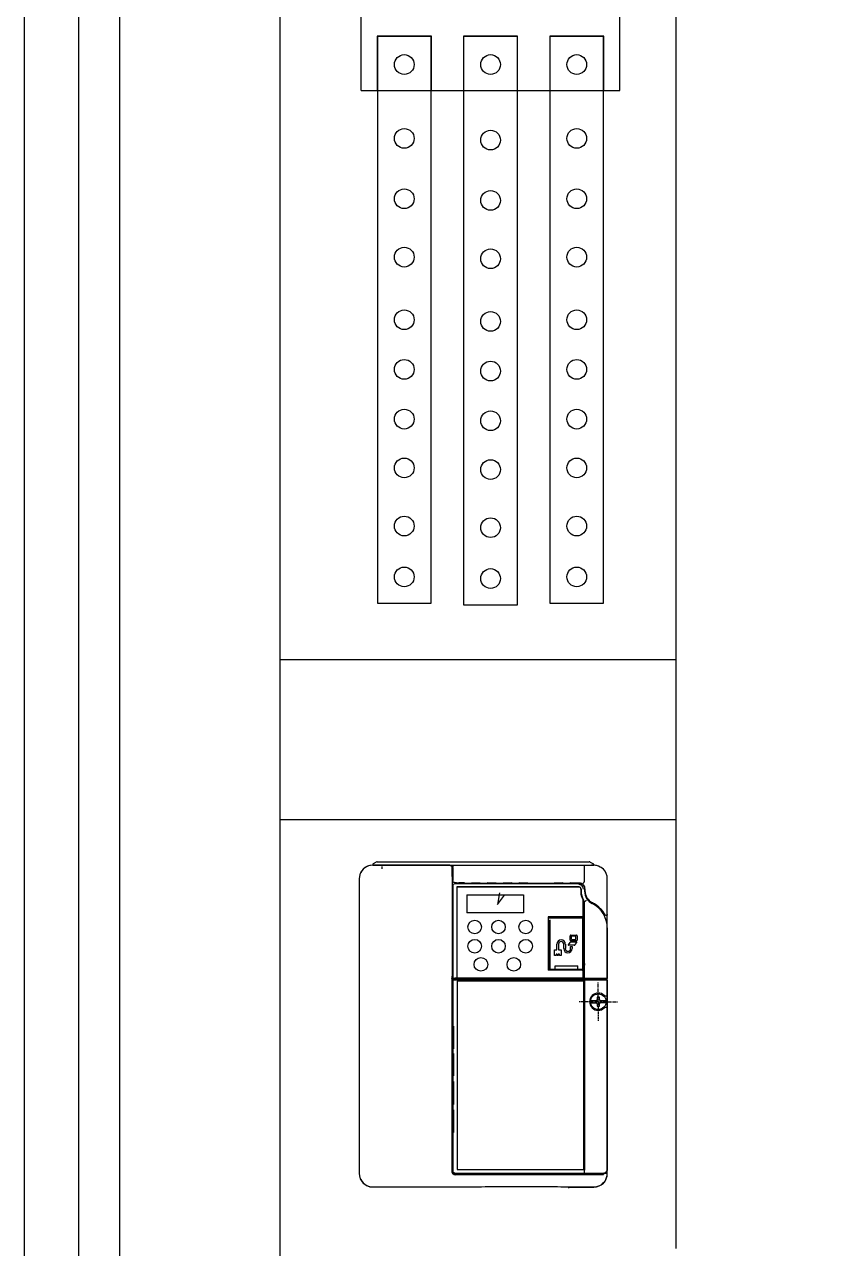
# Model space of a CAD drawing. Header units: inches. Extents: x 187 to 137830, y 99 to 66837.
# Drawn here: x 3399.8 to 3722.4, y 27365.4 to 27862.3 of the extents above; entities that cross this region are included whole.
import ezdxf

# ---------------------------------------------------------------- set-up
doc = ezdxf.new("R2010")
doc.units = ezdxf.units.IN
doc.header["$MEASUREMENT"] = 0
doc.linetypes.add('CENTER', pattern=[2, 1.25, -0.25, 0.25, -0.25])
for name, color, linetype in [('ALL_NOTE', 7, 'Continuous'), ('DEFAULT_1', 7, 'CENTER'), ('Thietbi', 10, 'Continuous')]:
    doc.layers.add(name, color=color, linetype=linetype)
doc.layers.add('NETCHINH', color=7, linetype='Continuous', lineweight=30)

msp = doc.modelspace()

# ---------------------------------------------------------------- linework, layer by layer
for p, q in [((3536.39, 27835.56), (3536.39, 28000.56)), ((3641.39, 27835.56), (3641.39, 28000.56)), ((3536.39, 27835.56), (3641.39, 27835.56))]:
    msp.add_line(p, q)
at = {"color": 7, "linetype": 'Continuous'}
for p, q in [((3541.08, 27521.29), (3541.08, 27520.99)), ((3542, 27521.03), (3541.08, 27521.03)), ((3541.08, 27520.99), (3561.28, 27520.99)), ((3561.28, 27520.97), (3541.1, 27520.97)), ((3542.46, 27522.25), (3541.22, 27521.53)), ((3542, 27521.03), (3542, 27520.99)), ((3542.92, 27522.37), (3561.28, 27522.37)), ((3561.28, 27522.35), (3628.92, 27522.35)), ((3561.28, 27520.97), (3630.76, 27520.97)), ((3572.34, 27520.94), (3561.28, 27520.94)), ((3577.4, 27521.06), (3577.4, 27520.97)), ((3577.4, 27521.06), (3623.4, 27521.06)), ((3623.4, 27521.06), (3623.4, 27520.97)), ((3629.38, 27522.22), (3630.62, 27521.51)), ((3630.76, 27521.01), (3629.84, 27521)), ((3629.84, 27521), (3629.84, 27520.97)), ((3630.76, 27521.27), (3630.76, 27520.97)), ((3573.25, 27520.02), (3573.25, 27516.37)), ((3573.25, 27516.37), (3573.26, 27516.37)), ((3573.26, 27516.37), (3573.26, 27475.89)), ((3573.54, 27520.05), (3573.54, 27514.81)), ((3627.08, 27514.5), (3627.08, 27520.05)), ((3535.56, 27515.47), (3535.62, 27395.46)), ((3535.59, 27515.46), (3535.59, 27395.36)), ((3573.75, 27474.97), (3573.75, 27512.66)), ((3575.05, 27513.89), (3574.46, 27513.89)), ((3574.67, 27513.58), (3625.22, 27513.58)), ((3575.05, 27513.58), (3575.05, 27513.89)), ((3575.1, 27513.84), (3575.05, 27513.89)), ((3575.1, 27513.58), (3575.1, 27513.84)), ((3575.1, 27513.84), (3575.87, 27513.84)), ((3575.15, 27512.18), (3575.15, 27475.06)), ((3624.74, 27512.18), (3575.15, 27512.18)), ((3575.17, 27511.85), (3575.17, 27475.53)), ((3575.48, 27512.16), (3624.83, 27512.16)), ((3575.87, 27513.84), (3576.02, 27513.79)), ((3576.02, 27513.79), (3576.02, 27513.58)), ((3578.26, 27513.79), (3576.02, 27513.79)), ((3578.26, 27513.58), (3578.26, 27513.79)), ((3578.26, 27513.79), (3578.32, 27513.72)), ((3578.32, 27513.72), (3578.32, 27513.58)), ((3578.32, 27513.72), (3581.11, 27513.72)), ((3581.29, 27513.89), (3581.11, 27513.72)), ((3581.11, 27513.58), (3581.11, 27513.72)), ((3581.29, 27513.89), (3584.56, 27513.89)), ((3583.84, 27513.58), (3583.84, 27513.89)), ((3584.73, 27513.72), (3584.56, 27513.89)), ((3584.73, 27513.72), (3584.73, 27513.58)), ((3584.73, 27513.72), (3587.55, 27513.72)), ((3587.73, 27513.89), (3587.55, 27513.72)), ((3587.55, 27513.58), (3587.55, 27513.72)), ((3587.73, 27513.89), (3591, 27513.89)), ((3588.21, 27513.89), (3588.21, 27513.58)), ((3588.67, 27513.89), (3588.67, 27513.58)), ((3590.51, 27513.89), (3590.51, 27513.58)), ((3590.97, 27513.89), (3590.97, 27513.58)), ((3591.17, 27513.72), (3591, 27513.89)), ((3591.17, 27513.72), (3591.17, 27513.58)), ((3591.17, 27513.72), (3593.99, 27513.72)), ((3594.17, 27513.89), (3593.99, 27513.72)), ((3593.99, 27513.58), (3593.99, 27513.72)), ((3594.17, 27513.89), (3597.44, 27513.89)), ((3595.11, 27513.89), (3595.11, 27513.58)), ((3595.57, 27513.89), (3595.57, 27513.58)), ((3597.61, 27513.72), (3597.44, 27513.89)), ((3597.61, 27513.72), (3597.61, 27513.58)), ((3597.61, 27513.72), (3600.43, 27513.72)), ((3600.61, 27513.89), (3600.43, 27513.72)), ((3600.43, 27513.58), (3600.43, 27513.72)), ((3600.43, 27513.61), (3600.59, 27513.61)), ((3600.59, 27513.61), (3600.59, 27513.88)), ((3600.61, 27513.89), (3603.88, 27513.89)), ((3601.14, 27513.89), (3601.14, 27513.61)), ((3601.14, 27513.61), (3603.35, 27513.61)), ((3603.35, 27513.61), (3603.35, 27513.89)), ((3604.05, 27513.72), (3603.88, 27513.89)), ((3604.05, 27513.72), (3604.05, 27513.58)), ((3604.05, 27513.72), (3614.69, 27513.72)), ((3614.87, 27513.89), (3614.69, 27513.72)), ((3614.69, 27513.58), (3614.69, 27513.72)), ((3614.87, 27513.89), (3618.14, 27513.89)), ((3618.31, 27513.72), (3618.14, 27513.89)), ((3618.31, 27513.72), (3618.31, 27513.58)), ((3618.31, 27513.72), (3621.13, 27513.72)), ((3621.31, 27513.89), (3621.13, 27513.72)), ((3621.13, 27513.58), (3621.13, 27513.72)), ((3621.31, 27513.89), (3624.58, 27513.89)), ((3624.75, 27513.72), (3624.58, 27513.89)), ((3624.75, 27513.72), (3624.75, 27513.58)), ((3624.75, 27513.72), (3624.9, 27513.72)), ((3625.35, 27513.68), (3624.9, 27513.72)), ((3625.56, 27511.26), (3625.56, 27509.25)), ((3625.66, 27511.26), (3625.66, 27510.37)), ((3627.06, 27511.75), (3627.06, 27510.39)), ((3627.2, 27511.42), (3627.15, 27511.87)), ((3627.2, 27511.42), (3627.2, 27510.62)), ((3636.26, 27395.86), (3636.28, 27515.45)), ((3573.72, 27503.08), (3573.72, 27509.47)), ((3573.72, 27509.47), (3573.75, 27509.47)), ((3579.24, 27508.96), (3579.24, 27501.6)), ((3579.24, 27508.96), (3602.24, 27508.96)), ((3602.24, 27508.96), (3602.24, 27501.6)), ((3626.48, 27500.5), (3626.48, 27506.73)), ((3626.62, 27506.85), (3626.62, 27481.46)), ((3627.08, 27475.06), (3627.08, 27506.17)), ((3573.72, 27503.08), (3573.26, 27503.08)), ((3573.75, 27502.91), (3573.26, 27502.91)), ((3573.75, 27503.08), (3573.72, 27503.08)), ((3602.24, 27501.6), (3579.24, 27501.6)), ((3633.52, 27502.77), (3633.52, 27503.48)), ((3634.93, 27501.66), (3634.9, 27501.65)), ((3634.9, 27501.65), (3634.9, 27500.81)), ((3634.93, 27501.66), (3634.93, 27500.77)), ((3612.32, 27500.04), (3612.32, 27478.33)), ((3626.02, 27500.04), (3612.32, 27500.04)), ((3612.32, 27499.9), (3626.62, 27499.9)), ((3612.32, 27499.67), (3616.55, 27499.67)), ((3613.05, 27498.43), (3612.32, 27498.43)), ((3612.95, 27498.24), (3612.32, 27498.24)), ((3612.82, 27480.19), (3612.82, 27498.24)), ((3612.82, 27497.12), (3613.05, 27497.12)), ((3613.05, 27478.83), (3613.05, 27498.78)), ((3616.55, 27499.65), (3616.55, 27499.67)), ((3616.55, 27499.65), (3624.55, 27499.65)), ((3620.18, 27499.65), (3620.18, 27499.9)), ((3620.18, 27499.82), (3621.47, 27499.82)), ((3621.47, 27499.9), (3621.47, 27499.65)), ((3622.57, 27499.65), (3622.57, 27499.9)), ((3622.76, 27499.65), (3622.76, 27499.81)), ((3622.76, 27499.81), (3623.86, 27499.81)), ((3623.86, 27499.9), (3623.86, 27499.65)), ((3624.55, 27499.67), (3624.55, 27499.65)), ((3624.55, 27499.67), (3626.62, 27499.67)), ((3624.78, 27499.67), (3624.78, 27499.9)), ((3624.78, 27499.81), (3624.97, 27499.81)), ((3624.97, 27499.81), (3624.97, 27499.67)), ((3625.24, 27499.9), (3625.24, 27499.67)), ((3626.16, 27499.67), (3626.16, 27499.9)), ((3626.39, 27478.83), (3626.39, 27499.67)), ((3626.39, 27497.12), (3626.62, 27497.12)), ((3621.22, 27490.61), (3621.22, 27492.36)), ((3621.5, 27492.63), (3623.71, 27492.63)), ((3621.68, 27490.79), (3621.68, 27492.17)), ((3623.52, 27492.17), (3621.68, 27492.17)), ((3623.52, 27490.79), (3623.52, 27492.17)), ((3623.98, 27492.36), (3623.98, 27490.61)), ((3636.26, 27495.55), (3636.26, 27475.9)), ((3573.26, 27486.12), (3573.75, 27486.12)), ((3614.78, 27484.35), (3614.78, 27486.65)), ((3614.78, 27486.65), (3615.84, 27486.65)), ((3615.84, 27486.65), (3615.84, 27488.95)), ((3616.49, 27488.95), (3616.49, 27486.65)), ((3616.49, 27486.65), (3617.54, 27486.65)), ((3617.54, 27486.65), (3617.54, 27484.35)), ((3618.6, 27487.11), (3618.6, 27488.95)), ((3619.25, 27488.95), (3619.25, 27487.11)), ((3621.06, 27489.63), (3620.44, 27488.69)), ((3622.77, 27488.49), (3620.54, 27488.49)), ((3621.36, 27487.11), (3621.36, 27488.03)), ((3621.36, 27488.03), (3622.01, 27488.03)), ((3623.71, 27490.33), (3621.5, 27490.33)), ((3621.52, 27489.87), (3623.74, 27489.87)), ((3621.68, 27490.79), (3623.52, 27490.79)), ((3622.01, 27488.03), (3622.01, 27487.11)), ((3623.23, 27488.74), (3623.85, 27489.67)), ((3636.28, 27489.87), (3636.26, 27489.87)), ((3636.28, 27488.95), (3636.26, 27488.95)), ((3573.26, 27485.95), (3573.72, 27485.95)), ((3573.72, 27479.51), (3573.72, 27485.95)), ((3573.75, 27485.95), (3573.72, 27485.95)), ((3613.05, 27483.25), (3612.82, 27483.25)), ((3613.05, 27482.37), (3612.82, 27482.37)), ((3615.47, 27484.35), (3614.78, 27484.35)), ((3615.47, 27484.81), (3615.47, 27484.35)), ((3615.93, 27484.81), (3615.47, 27484.81)), ((3615.93, 27484.35), (3615.93, 27484.81)), ((3616.39, 27484.35), (3615.93, 27484.35)), ((3616.39, 27484.81), (3616.39, 27484.35)), ((3616.85, 27484.81), (3616.39, 27484.81)), ((3616.85, 27484.35), (3616.85, 27484.81)), ((3617.54, 27484.35), (3616.85, 27484.35)), ((3626.62, 27483.25), (3626.39, 27483.25)), ((3626.62, 27481.52), (3626.82, 27481.36)), ((3626.62, 27480.1), (3626.62, 27481.43)), ((3573.26, 27477.78), (3573.75, 27477.78)), ((3573.26, 27477.61), (3573.75, 27477.61)), ((3573.75, 27479.51), (3573.72, 27479.51)), ((3573.75, 27479.51), (3573.72, 27479.51)), ((3626.02, 27478.33), (3612.32, 27478.33)), ((3612.82, 27478.56), (3612.82, 27480.05)), ((3613.05, 27480.03), (3612.82, 27480.03)), ((3615.12, 27478.56), (3612.82, 27478.56)), ((3613.05, 27478.83), (3626.39, 27478.83)), ((3615.12, 27478.37), (3615.12, 27480.12)), ((3615.12, 27480.12), (3624.32, 27480.12)), ((3624.32, 27478.37), (3615.12, 27478.37)), ((3624.32, 27478.37), (3624.32, 27480.12)), ((3626.62, 27478.56), (3624.32, 27478.56)), ((3626.62, 27480.03), (3626.39, 27480.03)), ((3626.48, 27475.66), (3626.48, 27477.87)), ((3626.82, 27480.16), (3626.62, 27480)), ((3626.62, 27475.06), (3626.62, 27480.07)), ((3626.66, 27480.14), (3626.66, 27480.15)), ((3636.28, 27478.83), (3636.26, 27478.83)), ((3636.28, 27477.91), (3636.26, 27477.91)), ((3573.21, 27474.97), (3573.21, 27434.63)), ((3573.21, 27474.97), (3573.25, 27474.97)), ((3576.94, 27474.9), (3573.21, 27474.9)), ((3573.21, 27474.67), (3574.18, 27474.67)), ((3574.23, 27475.05), (3573.75, 27474.97)), ((3573.75, 27474.97), (3574.18, 27474.97)), ((3573.75, 27396.79), (3573.75, 27474.38)), ((3574.17, 27474.38), (3573.75, 27474.38)), ((3574.06, 27474.33), (3573.75, 27474.38)), ((3574.18, 27474.39), (3574.17, 27474.38)), ((3574.18, 27474.97), (3574.18, 27474.97)), ((3574.18, 27474.97), (3581.27, 27474.97)), ((3574.18, 27474.85), (3574.18, 27474.39)), ((3575.29, 27474.85), (3574.18, 27474.85)), ((3574.52, 27474.79), (3574.18, 27474.85)), ((3574.52, 27474.33), (3574.18, 27474.39)), ((3574.89, 27474.33), (3574.73, 27474.33)), ((3574.81, 27474.79), (3627.05, 27474.79)), ((3627.05, 27474.33), (3574.89, 27474.33)), ((3626.62, 27475.06), (3575.15, 27475.06)), ((3575.29, 27474.85), (3575.29, 27474.86)), ((3575.29, 27474.86), (3576, 27474.86)), ((3575.29, 27473.86), (3575.29, 27397.5)), ((3626.81, 27473.86), (3575.29, 27473.86)), ((3575.61, 27475.2), (3626.02, 27475.2)), ((3576.02, 27474.85), (3576, 27474.86)), ((3578.76, 27474.85), (3576.02, 27474.85)), ((3576.94, 27474.9), (3576.94, 27474.97)), ((3576.99, 27474.85), (3576.94, 27474.9)), ((3577.01, 27474.85), (3577.01, 27474.97)), ((3578.26, 27474.85), (3578.26, 27474.97)), ((3578.32, 27474.97), (3578.32, 27474.85)), ((3579.68, 27474.84), (3579.7, 27474.83)), ((3579.7, 27474.83), (3589.82, 27474.83)), ((3581.54, 27474.97), (3581.54, 27475.02)), ((3581.54, 27474.97), (3582.92, 27474.97)), ((3582.92, 27475.02), (3582.92, 27474.97)), ((3583.2, 27474.97), (3585.51, 27474.97)), ((3585.68, 27474.97), (3585.68, 27475.02)), ((3587.06, 27475.02), (3587.06, 27474.97)), ((3589.82, 27474.83), (3589.85, 27474.84)), ((3590.74, 27474.98), (3590.74, 27474.99)), ((3590.74, 27474.99), (3604.27, 27474.99)), ((3635.82, 27474.85), (3590.77, 27474.85)), ((3592.58, 27474.99), (3592.58, 27474.85)), ((3605.92, 27475.02), (3605.92, 27474.99)), ((3606.2, 27474.99), (3608.51, 27474.99)), ((3610.06, 27475.02), (3610.06, 27474.99)), ((3610.34, 27474.99), (3625.7, 27474.99)), ((3623.86, 27474.85), (3623.86, 27474.99)), ((3624.54, 27474.99), (3624.54, 27474.85)), ((3625.7, 27474.99), (3625.7, 27474.98)), ((3627.08, 27475.06), (3626.62, 27475.06)), ((3626.62, 27474.97), (3632.62, 27474.97)), ((3626.81, 27397.5), (3626.81, 27473.86)), ((3627.05, 27474.79), (3627.05, 27474.33)), ((3627.08, 27474.32), (3627.08, 27397.11)), ((3627.86, 27474.85), (3627.86, 27474.97)), ((3631.73, 27474.97), (3631.73, 27474.85)), ((3632.14, 27474.97), (3632.14, 27474.85)), ((3632.79, 27474.97), (3632.79, 27475)), ((3632.79, 27475), (3635.09, 27475)), ((3632.97, 27475), (3632.97, 27474.85)), ((3633.52, 27474.85), (3633.52, 27475)), ((3633.98, 27474.85), (3633.98, 27475)), ((3634.03, 27475), (3634.03, 27474.85)), ((3634.85, 27474.85), (3634.85, 27475)), ((3635.09, 27475), (3635.09, 27474.98)), ((3635.09, 27474.98), (3635.82, 27474.98)), ((3635.82, 27474.85), (3635.63, 27474.82)), ((3635.82, 27474.39), (3635.63, 27474.36)), ((3635.82, 27474.98), (3636.21, 27474.98)), ((3635.82, 27474.85), (3635.82, 27474.39)), ((3635.82, 27474.39), (3635.83, 27474.38)), ((3636.26, 27474.38), (3635.83, 27474.38)), ((3636.21, 27474.98), (3635.91, 27475.03)), ((3636.09, 27474.36), (3636.26, 27474.38)), ((3636.21, 27474.98), (3636.21, 27474.98)), ((3636.26, 27475.9), (3636.26, 27475.62)), ((3636.26, 27474.38), (3636.26, 27397.71)), ((3632.14, 27467.47), (3632.14, 27466.41)), ((3633.06, 27467.47), (3632.14, 27467.47)), ((3633.06, 27466.41), (3633.06, 27467.47)), ((3635.06, 27468.09), (3635.05, 27468.1)), ((3573.21, 27465.77), (3573.75, 27465.77)), ((3573.21, 27465.54), (3573.75, 27465.54)), ((3629.62, 27466.04), (3631.77, 27466.04)), ((3629.62, 27465.12), (3631.77, 27465.12)), ((3632.14, 27464.76), (3632.14, 27463.7)), ((3632.14, 27463.7), (3633.06, 27463.7)), ((3633.06, 27463.7), (3633.06, 27464.76)), ((3633.43, 27466.04), (3635.58, 27466.04)), ((3635.58, 27465.12), (3633.43, 27465.12)), ((3635.05, 27463.06), (3635.06, 27463.08)), ((3573.8, 27455.65), (3573.8, 27446.45)), ((3573.89, 27455.64), (3573.8, 27455.65)), ((3573.89, 27446.45), (3573.89, 27455.64)), ((3636.21, 27455.65), (3636.11, 27455.64)), ((3636.11, 27455.64), (3636.11, 27446.45)), ((3636.21, 27446.45), (3636.21, 27455.65)), ((3573.8, 27446.45), (3573.89, 27446.45)), ((3636.11, 27446.45), (3636.21, 27446.45)), ((3573.8, 27444.61), (3573.8, 27435.41)), ((3573.89, 27444.6), (3573.8, 27444.61)), ((3573.89, 27435.41), (3573.89, 27444.6)), ((3636.21, 27444.61), (3636.11, 27444.6)), ((3636.11, 27444.6), (3636.11, 27435.41)), ((3636.21, 27435.41), (3636.21, 27444.61)), ((3573.21, 27434.63), (3573.21, 27434.16)), ((3573.21, 27434.16), (3573.22, 27433.32)), ((3573.21, 27433.68), (3573.75, 27433.68)), ((3573.21, 27433.5), (3573.75, 27433.5)), ((3573.22, 27433.32), (3573.22, 27432.59)), ((3573.22, 27432.59), (3573.22, 27431.97)), ((3573.22, 27431.97), (3573.23, 27431.2)), ((3573.8, 27435.41), (3573.89, 27435.41)), ((3573.82, 27432.65), (3573.82, 27424.37)), ((3573.87, 27424.37), (3573.87, 27432.65)), ((3636.11, 27435.41), (3636.21, 27435.41)), ((3636.14, 27432.65), (3636.14, 27424.37)), ((3636.19, 27424.37), (3636.19, 27432.65)), ((3573.23, 27431.2), (3573.23, 27430.6)), ((3573.23, 27430.6), (3573.23, 27429.85)), ((3573.23, 27429.85), (3573.23, 27429.53)), ((3573.23, 27429.53), (3573.23, 27429.27)), ((3573.23, 27429.27), (3573.23, 27429.12)), ((3573.23, 27428.51), (3573.23, 27428.49)), ((3573.23, 27428.07), (3573.23, 27427.96)), ((3573.23, 27427.96), (3573.23, 27427.82)), ((3573.23, 27427.82), (3573.23, 27427.67)), ((3573.23, 27427.67), (3573.23, 27427.28)), ((3573.23, 27427.28), (3573.23, 27426.59)), ((3573.23, 27426.59), (3573.23, 27426.03)), ((3573.21, 27423.52), (3573.75, 27423.52)), ((3573.75, 27423.33), (3573.21, 27423.33)), ((3573.21, 27422.39), (3573.21, 27396.71)), ((3573.23, 27426.03), (3573.22, 27425.32)), ((3573.22, 27425.32), (3573.22, 27424.74)), ((3573.22, 27424.74), (3573.22, 27424.07)), ((3573.8, 27421.61), (3573.8, 27412.41)), ((3573.89, 27421.6), (3573.8, 27421.61)), ((3573.89, 27412.41), (3573.89, 27421.6)), ((3636.21, 27421.61), (3636.11, 27421.6)), ((3636.11, 27421.6), (3636.11, 27412.41)), ((3636.21, 27412.41), (3636.21, 27421.61)), ((3573.8, 27412.41), (3573.89, 27412.41)), ((3636.11, 27412.41), (3636.21, 27412.41)), ((3636.21, 27409.65), (3636.11, 27409.64)), ((3636.11, 27409.64), (3636.11, 27400.45)), ((3636.21, 27400.45), (3636.21, 27409.65)), ((3573.21, 27405.16), (3573.75, 27405.16)), ((3573.21, 27404.94), (3573.75, 27404.94)), ((3575.29, 27397.5), (3626.81, 27397.5)), ((3636.11, 27400.45), (3636.21, 27400.45)), ((3573.44, 27395.96), (3574.3, 27395.96)), ((3573.62, 27395.73), (3574.94, 27395.73)), ((3633.45, 27395.33), (3574.59, 27395.33)), ((3634.42, 27395.87), (3574.67, 27395.87)), ((3604.54, 27395.87), (3604.54, 27395.33)), ((3616.5, 27395.33), (3616.5, 27395.87)), ((3633.4, 27395.33), (3633.4, 27395.87)), ((3633.45, 27395.33), (3633.52, 27395.41)), ((3633.51, 27395.39), (3633.51, 27395.87)), ((3633.52, 27395.41), (3634.72, 27395.41)), ((3634.9, 27395.39), (3634.9, 27395.94)), ((3634.93, 27395.85), (3634.98, 27395.9)), ((3636.28, 27395.85), (3634.93, 27395.85)), ((3634.93, 27395.39), (3634.93, 27395.85)), ((3541.08, 27390.35), (3561.28, 27390.35)), ((3541.1, 27390.38), (3561.28, 27390.38)), ((3561.28, 27390.35), (3582.61, 27390.35)), ((3582.65, 27390.35), (3582.61, 27390.35)), ((3620.04, 27390.35), (3620, 27390.35)), ((3620.04, 27390.35), (3630.75, 27390.35)), ((3620.64, 27390.33), (3630.76, 27390.33))]:
    msp.add_line(p, q, dxfattribs=at)
at = {"color": 3, "linetype": 'Continuous'}
msp.add_line((3620.64, 27389.87), (3620.64, 27390.35), dxfattribs=at)
for points in [[(3542.89, 27835.56), (3564.89, 27835.56), (3564.89, 27857.56), (3542.89, 27857.56)], [(3577.89, 27835.56), (3599.89, 27835.56), (3599.89, 27857.56), (3577.89, 27857.56)], [(3612.89, 27835.56), (3634.89, 27835.56), (3634.89, 27857.56), (3612.89, 27857.56)]]:
    msp.add_lwpolyline(points, close=True)
at = {"color": 7, "linetype": 'Continuous'}
for points in [[(3541.1, 27520.97), (3540.24, 27520.9), (3539.39, 27520.7), (3538.59, 27520.37), (3537.86, 27519.92), (3537.2, 27519.35), (3536.64, 27518.7), (3536.19, 27517.96), (3535.86, 27517.16), (3535.65, 27516.32), (3535.59, 27515.46)], [(3572.34, 27520.94), (3572.54, 27520.92), (3572.73, 27520.85), (3572.91, 27520.74), (3573.05, 27520.6), (3573.16, 27520.42), (3573.23, 27520.23), (3573.25, 27520.02)], [(3573.54, 27520.05), (3573.56, 27520.25), (3573.63, 27520.45), (3573.74, 27520.62), (3573.88, 27520.77), (3574.06, 27520.88), (3574.25, 27520.94), (3574.46, 27520.97)], [(3627.08, 27520.05), (3627.08, 27520.23), (3627.08, 27520.4), (3627.07, 27520.56), (3627.06, 27520.7), (3627.05, 27520.81), (3627.04, 27520.9), (3627.02, 27520.95), (3627.01, 27520.97)], [(3544.84, 27520.48), (3544.82, 27520.45), (3544.8, 27520.38), (3544.79, 27520.27), (3544.78, 27520.12), (3544.77, 27519.95), (3544.76, 27519.76), (3544.76, 27519.56)], [(3574.46, 27513.89), (3574.25, 27513.92), (3574.06, 27513.99), (3573.88, 27514.09), (3573.74, 27514.24), (3573.63, 27514.41), (3573.56, 27514.61), (3573.54, 27514.81)], [(3573.75, 27512.66), (3573.79, 27512.95), (3573.92, 27513.21), (3574.13, 27513.41), (3574.38, 27513.54), (3574.67, 27513.58)], [(3626.03, 27512.56), (3625.65, 27512.85), (3625.21, 27513.04), (3624.74, 27513.1)], [(3625.22, 27513.58), (3625.7, 27513.52), (3626.14, 27513.34), (3626.52, 27513.05), (3626.81, 27512.67), (3627, 27512.22), (3627.06, 27511.75)], [(3627.15, 27511.87), (3627.02, 27512.3), (3626.81, 27512.7), (3626.53, 27513.05), (3626.18, 27513.34), (3625.78, 27513.55), (3625.35, 27513.68)], [(3626.57, 27511.26), (3626.51, 27511.74), (3626.33, 27512.18), (3626.03, 27512.56)], [(3626.5, 27513.68), (3626.53, 27513.7), (3626.58, 27513.75), (3626.65, 27513.84), (3626.74, 27513.95), (3626.84, 27514.09), (3626.95, 27514.25), (3627.06, 27514.42)], [(3627.06, 27514.42), (3627.07, 27514.44), (3627.08, 27514.47), (3627.08, 27514.5)], [(3627.08, 27506.17), (3627.08, 27506.2), (3627.09, 27506.24), (3627.1, 27506.26), (3627.11, 27506.29), (3627.13, 27506.3)], [(3627.13, 27506.3), (3627.33, 27506.45), (3627.5, 27506.59), (3627.63, 27506.7), (3627.72, 27506.77), (3627.75, 27506.81)], [(3636.28, 27500.98), (3636.27, 27500.86), (3636.22, 27500.74), (3636.14, 27500.64), (3636.04, 27500.57), (3635.93, 27500.53), (3635.81, 27500.52), (3635.69, 27500.54), (3635.57, 27500.59), (3635.48, 27500.67), (3635.41, 27500.77)], [(3613.05, 27498.22), (3613.02, 27498.23), (3612.98, 27498.23), (3612.95, 27498.24)], [(3626.39, 27498.63), (3626.48, 27498.63), (3626.56, 27498.61), (3626.61, 27498.58), (3626.62, 27498.52)], [(3626.62, 27498.34), (3626.61, 27498.28), (3626.56, 27498.24), (3626.48, 27498.23), (3626.39, 27498.22)], [(3612.82, 27481.48), (3612.82, 27481.43), (3612.8, 27481.39), (3612.78, 27481.35)], [(3626.66, 27481.38), (3626.66, 27481.38), (3626.66, 27481.39), (3626.66, 27481.39)], [(3626.82, 27481.36), (3626.97, 27481.14), (3627.04, 27480.89), (3627.04, 27480.63), (3626.97, 27480.39), (3626.82, 27480.16)], [(3612.78, 27480.18), (3612.8, 27480.14), (3612.82, 27480.09), (3612.82, 27480.05)], [(3626.66, 27480.14), (3626.66, 27480.14), (3626.66, 27480.14)], [(3573.25, 27474.97), (3573.25, 27474.99), (3573.25, 27475.06), (3573.26, 27475.17), (3573.26, 27475.31), (3573.26, 27475.49), (3573.26, 27475.68), (3573.26, 27475.89)], [(3627.08, 27474.32), (3574.81, 27474.32), (3574.64, 27474.32), (3574.49, 27474.33), (3574.35, 27474.33), (3574.23, 27474.33), (3574.15, 27474.33), (3574.09, 27474.33), (3574.06, 27474.33)], [(3575.15, 27475.06), (3574.88, 27475.06), (3574.63, 27475.06), (3574.42, 27475.06), (3574.29, 27475.05), (3574.23, 27475.05)], [(3574.52, 27474.79), (3574.53, 27474.79), (3574.56, 27474.79), (3574.61, 27474.79), (3574.66, 27474.79), (3574.81, 27474.79)], [(3574.73, 27474.33), (3574.61, 27474.33), (3574.56, 27474.33), (3574.53, 27474.33), (3574.52, 27474.33)], [(3579.68, 27474.84), (3579.63, 27474.84), (3579.5, 27474.84), (3579.29, 27474.85), (3579.04, 27474.85), (3578.76, 27474.85)], [(3581.27, 27474.97), (3581.37, 27474.97), (3581.46, 27474.97), (3581.52, 27474.97), (3581.54, 27474.97)], [(3581.54, 27475.02), (3581.58, 27475.02), (3581.67, 27475.02), (3581.83, 27475.02), (3582.02, 27475.02), (3582.23, 27475.02), (3582.44, 27475.02), (3582.64, 27475.02), (3582.79, 27475.02), (3582.89, 27475.02), (3582.92, 27475.02)], [(3582.92, 27474.97), (3582.94, 27474.97), (3583, 27474.97)], [(3583, 27474.97), (3583.09, 27474.97), (3583.2, 27474.97)], [(3585.51, 27474.97), (3585.6, 27474.97), (3585.66, 27474.97), (3585.68, 27474.97)], [(3585.68, 27475.02), (3585.72, 27475.02), (3585.81, 27475.02), (3585.97, 27475.02), (3586.16, 27475.02), (3586.37, 27475.02), (3586.58, 27475.02), (3586.78, 27475.02), (3586.93, 27475.02), (3587.03, 27475.02), (3587.06, 27475.02)], [(3587.06, 27474.97), (3587.08, 27474.97), (3587.14, 27474.97)], [(3587.14, 27474.97), (3587.23, 27474.97), (3589.82, 27474.97)], [(3589.82, 27474.97), (3590.11, 27474.97), (3590.36, 27474.97), (3590.57, 27474.97), (3590.7, 27474.97), (3590.74, 27474.98)], [(3590.77, 27474.85), (3590.49, 27474.85), (3590.23, 27474.85), (3590.03, 27474.84), (3589.9, 27474.84), (3589.85, 27474.84)], [(3604.27, 27474.99), (3604.37, 27474.99), (3604.46, 27474.99), (3604.52, 27474.99), (3604.54, 27474.99)], [(3604.54, 27475.02), (3604.58, 27475.02), (3604.67, 27475.02), (3604.83, 27475.02), (3605.02, 27475.02), (3605.23, 27475.02), (3605.44, 27475.02), (3605.64, 27475.02), (3605.79, 27475.02), (3605.89, 27475.02), (3605.92, 27475.02)], [(3605.92, 27474.99), (3605.94, 27474.99), (3606, 27474.99)], [(3606, 27474.99), (3606.09, 27474.99), (3606.2, 27474.99)], [(3608.51, 27474.99), (3608.6, 27474.99), (3608.66, 27474.99), (3608.68, 27474.99)], [(3610.06, 27475.02), (3610.03, 27475.02), (3609.93, 27475.02), (3609.78, 27475.02), (3609.59, 27475.02), (3609.38, 27475.02), (3609.16, 27475.02), (3608.97, 27475.02), (3608.82, 27475.02), (3608.72, 27475.02), (3608.68, 27475.02)], [(3610.06, 27474.99), (3610.08, 27474.99), (3610.14, 27474.99)], [(3610.14, 27474.99), (3610.23, 27474.99), (3610.34, 27474.99)], [(3625.7, 27474.98), (3625.75, 27474.97), (3625.88, 27474.97), (3626.08, 27474.97), (3626.34, 27474.97), (3626.62, 27474.97)], [(3627.05, 27474.79), (3629.92, 27474.79), (3632.71, 27474.8), (3635.38, 27474.81)], [(3635.38, 27474.35), (3632.71, 27474.34), (3629.92, 27474.33), (3627.05, 27474.33)], [(3635.42, 27475.04), (3632.74, 27475.05), (3629.95, 27475.05), (3627.08, 27475.06)], [(3635.6, 27474.35), (3632.87, 27474.34), (3630.02, 27474.33), (3627.08, 27474.32)], [(3632.62, 27474.97), (3632.71, 27474.97), (3632.77, 27474.97), (3632.79, 27474.97)], [(3634.89, 27474.85), (3634.89, 27474.86), (3634.9, 27474.97), (3634.9, 27475)], [(3635.38, 27474.81), (3635.51, 27474.81), (3635.59, 27474.81), (3635.63, 27474.82)], [(3635.63, 27474.36), (3635.59, 27474.35), (3635.51, 27474.35), (3635.38, 27474.35)], [(3635.91, 27475.03), (3635.87, 27475.03), (3635.77, 27475.03), (3635.61, 27475.03), (3635.42, 27475.04)], [(3636.09, 27474.36), (3636.04, 27474.35), (3635.94, 27474.35), (3635.79, 27474.35), (3635.6, 27474.35)], [(3636.26, 27475.62), (3636.25, 27475.36), (3636.24, 27475.16), (3636.23, 27475.02), (3636.21, 27474.98)], [(3635.79, 27467.86), (3635.66, 27467.81), (3635.52, 27467.8), (3635.37, 27467.85), (3635.21, 27467.95), (3635.06, 27468.09)], [(3635.79, 27467.86), (3635.9, 27467.94), (3636, 27468.04), (3636.06, 27468.15)], [(3635.06, 27463.08), (3635.16, 27463.17), (3635.28, 27463.26), (3635.4, 27463.33), (3635.54, 27463.37), (3635.67, 27463.36), (3635.79, 27463.31)], [(3636.06, 27463.02), (3636, 27463.13), (3635.9, 27463.23), (3635.79, 27463.31)], [(3573.84, 27433.12), (3573.83, 27433.09), (3573.83, 27432.98), (3573.82, 27432.83), (3573.82, 27432.65)], [(3573.87, 27432.65), (3573.87, 27432.83), (3573.86, 27432.98), (3573.85, 27433.09), (3573.84, 27433.12)], [(3636.16, 27433.12), (3636.15, 27433.09), (3636.14, 27432.98), (3636.14, 27432.83), (3636.14, 27432.65)], [(3636.19, 27432.65), (3636.19, 27432.83), (3636.18, 27432.98), (3636.17, 27433.09), (3636.16, 27433.12)], [(3573.23, 27429.12), (3573.23, 27429), (3573.23, 27428.94)], [(3573.23, 27428.94), (3573.23, 27428.85), (3573.23, 27428.8)], [(3573.23, 27428.8), (3573.23, 27428.73), (3573.23, 27428.69), (3573.23, 27428.66), (3573.23, 27428.63)], [(3573.23, 27428.63), (3573.23, 27428.57), (3573.23, 27428.55), (3573.23, 27428.53), (3573.23, 27428.51)], [(3573.23, 27428.49), (3573.23, 27428.44), (3573.23, 27428.42), (3573.23, 27428.39), (3573.23, 27428.36)], [(3573.23, 27428.36), (3573.23, 27428.29), (3573.23, 27428.25), (3573.23, 27428.21)], [(3573.23, 27428.21), (3573.23, 27428.12), (3573.23, 27428.07)], [(3573.22, 27424.07), (3573.21, 27423.3), (3573.21, 27422.86), (3573.21, 27422.39)], [(3573.82, 27424.37), (3573.82, 27424.19), (3573.83, 27424.03), (3573.83, 27423.93), (3573.84, 27423.89)], [(3573.84, 27423.89), (3573.85, 27423.93), (3573.86, 27424.03), (3573.87, 27424.19), (3573.87, 27424.37)], [(3636.14, 27424.37), (3636.14, 27424.19), (3636.14, 27424.03), (3636.15, 27423.93), (3636.16, 27423.89)], [(3636.16, 27423.89), (3636.17, 27423.93), (3636.18, 27424.03), (3636.19, 27424.19), (3636.19, 27424.37)], [(3573.21, 27396.71), (3573.24, 27396.4), (3573.34, 27396.11), (3573.51, 27395.85), (3573.73, 27395.63), (3573.99, 27395.47), (3574.28, 27395.37), (3574.59, 27395.33)], [(3574.67, 27395.87), (3574.38, 27395.92), (3574.13, 27396.05), (3573.92, 27396.25), (3573.79, 27396.51), (3573.75, 27396.79)], [(3627.01, 27396.19), (3627.03, 27396.24), (3627.05, 27396.38), (3627.07, 27396.58), (3627.08, 27396.83), (3627.08, 27397.11)], [(3636.26, 27397.71), (3636.2, 27397.23), (3636.01, 27396.79), (3635.72, 27396.41), (3635.34, 27396.12), (3634.9, 27395.93), (3634.42, 27395.87)], [(3535.59, 27395.89), (3535.65, 27395.02), (3535.86, 27394.18), (3536.19, 27393.38), (3536.64, 27392.65), (3537.2, 27391.99), (3537.86, 27391.43), (3538.59, 27390.98), (3539.39, 27390.65), (3540.24, 27390.44), (3541.1, 27390.38)], [(3575.18, 27395.87), (3575.16, 27395.85), (3575.1, 27395.79), (3575.03, 27395.75), (3574.94, 27395.73)], [(3630.75, 27390.35), (3631.61, 27390.42), (3632.45, 27390.62), (3633.25, 27390.95), (3633.99, 27391.4), (3634.65, 27391.97), (3635.21, 27392.62), (3635.66, 27393.36), (3635.99, 27394.16), (3636.19, 27395), (3636.26, 27395.86)], [(3634.98, 27395.9), (3634.98, 27395.91), (3634.98, 27395.96), (3634.98, 27395.97)], [(3582.65, 27390.35), (3583.8, 27390.4), (3585.18, 27390.45), (3586.66, 27390.49), (3588.21, 27390.51), (3589.82, 27390.53), (3591.46, 27390.54), (3593.11, 27390.54), (3594.75, 27390.53), (3596.34, 27390.51), (3597.89, 27390.48), (3604.77, 27390.48)], [(3604.77, 27390.48), (3606.31, 27390.51), (3607.91, 27390.53), (3609.55, 27390.54), (3611.2, 27390.54), (3612.83, 27390.53), (3614.44, 27390.51), (3616, 27390.49), (3617.48, 27390.45), (3618.86, 27390.4), (3620, 27390.35)]]:
    msp.add_lwpolyline(points, dxfattribs=at)
for centre in [(3553.89, 27846.06), (3588.89, 27846.06), (3623.89, 27846.06)]:
    msp.add_circle(centre, 4)
for centre, radius in [((3582.46, 27495.9), 2.76), ((3592.12, 27495.9), 2.76), ((3603.16, 27495.9), 2.76), ((3582.46, 27488.08), 2.76), ((3592.12, 27488.08), 2.76), ((3603.16, 27488.08), 2.76), ((3584.99, 27480.72), 2.76), ((3598.33, 27480.72), 2.76), ((3632.6, 27465.58), 3.18)]:
    msp.add_circle(centre, radius, dxfattribs=at)
for centre, radius, start, end in [((3541.08, 27515.47), 5.52, 90, 180), ((3541.36, 27521.29), 0.276, 119.9996, 180), ((3542.92, 27521.45), 0.92, 90.0003, 120.0003), ((3628.92, 27521.43), 0.92, 59.9997, 89.9997), ((3630.49, 27521.27), 0.276, 0, 60.0003), ((3630.76, 27515.45), 5.52, 359.9978, 90.0013), ((3630.58, 27515.45), 5.52, 60.0109, 88.0836), ((3575.61, 27511.72), 0.46, 106.2602, 163.7398), ((3625.7, 27511.77), 2.21, 115.9787, 124.5649), ((3624.74, 27511.26), 0.918, 359.963, 90.0142), ((3624.64, 27511.26), 0.92, 0, 78.5217), ((3632.6, 27510.39), 7.13, 189.2141, 210.9), ((3632.6, 27510.39), 6.95, 180.1881, 210.6009), ((3632.6, 27510.39), 5.54, 180, 243.6122), ((3632.6, 27510.62), 5.4, 180, 243.6122), ((3625.24, 27495.55), 11.02, 359.9998, 63.6122), ((3625.24, 27495.78), 11.16, 42.0806, 63.6122), ((3625.24, 27495.78), 11.3, 31.2726, 42.8947), ((3625.24, 27495.78), 11.33, 26.1472, 31.2385), ((3613.05, 27497.51), 0.23, 90, 180), ((3626.02, 27500.5), 0.46, 270, 0), ((3626.39, 27497.51), 0.23, 0.0183, 90), ((3626.39, 27499.35), 0.23, 274.5024, 359.8386), ((3621.5, 27492.36), 0.276, 90, 180), ((3623.71, 27492.36), 0.276, 0, 90), ((3617.54, 27488.95), 1.7, 0, 180), ((3617.54, 27488.95), 1.06, 0, 180), ((3620.3, 27487.11), 1.7, 180, 0), ((3620.3, 27487.11), 1.06, 180, 0), ((3620.54, 27488.62), 0.129, 146.3099, 270), ((3621.52, 27489.32), 0.552, 90, 146.3099), ((3621.5, 27490.61), 0.276, 180, 270), ((3622.77, 27489.04), 0.552, 270, 326.3099), ((3623.71, 27490.61), 0.276, 270, 0), ((3623.74, 27489.74), 0.129, 326.3099, 90), ((3613.24, 27480.76), 0.46, 113.5782, 155.4362), ((3626.21, 27480.76), 0.46, 24.5638, 66.4218), ((3626.71, 27481.46), 0.092, 180, 231.6034), ((3626.16, 27480.76), 0.797, 308.3966, 51.6034), ((3613.24, 27480.76), 0.46, 204.5638, 246.4218), ((3626.02, 27477.87), 0.46, 0, 90), ((3626.21, 27480.76), 0.46, 293.5782, 335.4362), ((3626.71, 27480.07), 0.092, 128.3966, 180), ((3575.61, 27475.66), 0.46, 196.2602, 270), ((3626.02, 27475.66), 0.46, 270, 0), ((3632.6, 27465.58), 3.51, 45.8824, 314.1177), ((3631.77, 27466.41), 0.368, 270, 0), ((3633.43, 27466.41), 0.368, 180, 270), ((3632.6, 27465.58), 3.02, 171.2306, 188.7694), ((3631.77, 27464.76), 0.368, 0, 90), ((3633.43, 27464.76), 0.368, 90, 180), ((3632.6, 27465.58), 3.02, 351.2306, 8.7694), ((3541.08, 27395.87), 5.52, 180, 270), ((3630.76, 27395.85), 5.52, 270, 0)]:
    msp.add_arc(centre, radius, start, end, dxfattribs=at)
at = {"layer": 'ALL_NOTE', "color": 2, "linetype": 'Continuous'}
msp.add_lwpolyline([(3592.52, 27509.77), (3591.68, 27505.1), (3594.62, 27508.82)], dxfattribs=at)
at = {"layer": 'DEFAULT_1', "color": 7, "linetype": 'CENTER'}
for q in [(3632.6, 27473.36), (3624.83, 27465.58), (3632.6, 27457.81), (3640.38, 27465.58)]:
    msp.add_line((3632.6, 27465.58), q, dxfattribs=at)
at = {"layer": 'NETCHINH', "color": 5}
for p, q in [((3664.19, 27365.37), (3664.19, 28055.14)), ((3664.19, 27604.43), (3503.5, 27604.43)), ((3664.19, 27539.43), (3503.5, 27539.43))]:
    msp.add_line(p, q, dxfattribs=at)
at = {"layer": 'NETCHINH', "color": 8}
for points in [[(3399.77, 28149.7), (4080.09, 28149.7), (4080.09, 26823.86), (3399.77, 26823.86)], [(3421.77, 28130.27), (4060.09, 28130.27), (4060.09, 26843.86), (3421.77, 26843.86)]]:
    msp.add_lwpolyline(points, close=True, dxfattribs=at)
at = {"layer": 'NETCHINH', "color": 5}
for points in [[(3438.5, 28120.14), (4050.09, 28120.14), (4050.09, 26998.7), (3438.5, 26998.7)], [(3503.5, 28055.14), (3985.09, 28055.14), (3985.09, 27063.7), (3503.5, 27063.7)]]:
    msp.add_lwpolyline(points, close=True, dxfattribs=at)
at = {"layer": 'NETCHINH', "color": 0}
for centre in [(3553.89, 27816.05), (3588.89, 27815.38), (3623.89, 27816.05), (3553.89, 27791.55), (3588.89, 27790.88), (3623.89, 27791.55), (3553.89, 27767.85), (3588.89, 27767.18), (3623.89, 27767.85), (3553.89, 27742.43), (3588.89, 27741.75), (3623.89, 27742.43), (3553.89, 27722.29), (3588.89, 27721.61), (3623.89, 27722.29), (3553.89, 27702.08), (3588.89, 27701.41), (3623.89, 27702.08), (3553.89, 27682.28), (3588.89, 27681.61), (3623.89, 27682.28), (3553.89, 27658.69), (3588.89, 27658.02), (3623.89, 27658.69), (3553.89, 27638.05), (3588.89, 27637.38), (3623.89, 27638.05)]:
    msp.add_circle(centre, 4, dxfattribs=at)
at = {"layer": 'Thietbi', "color": 1}
msp.add_lwpolyline([(3543.12, 27857.56), (3564.66, 27857.56), (3564.66, 27627.29), (3543.12, 27627.29)], close=True, dxfattribs=at)
at = {"layer": 'Thietbi', "color": 2}
msp.add_lwpolyline([(3578.12, 27857.56), (3599.66, 27857.56), (3599.66, 27626.62), (3578.12, 27626.62)], close=True, dxfattribs=at)
at = {"layer": 'Thietbi', "color": 3}
msp.add_lwpolyline([(3613.12, 27857.56), (3634.66, 27857.56), (3634.66, 27627.29), (3613.12, 27627.29)], close=True, dxfattribs=at)

doc.saveas('drawing.dxf')
